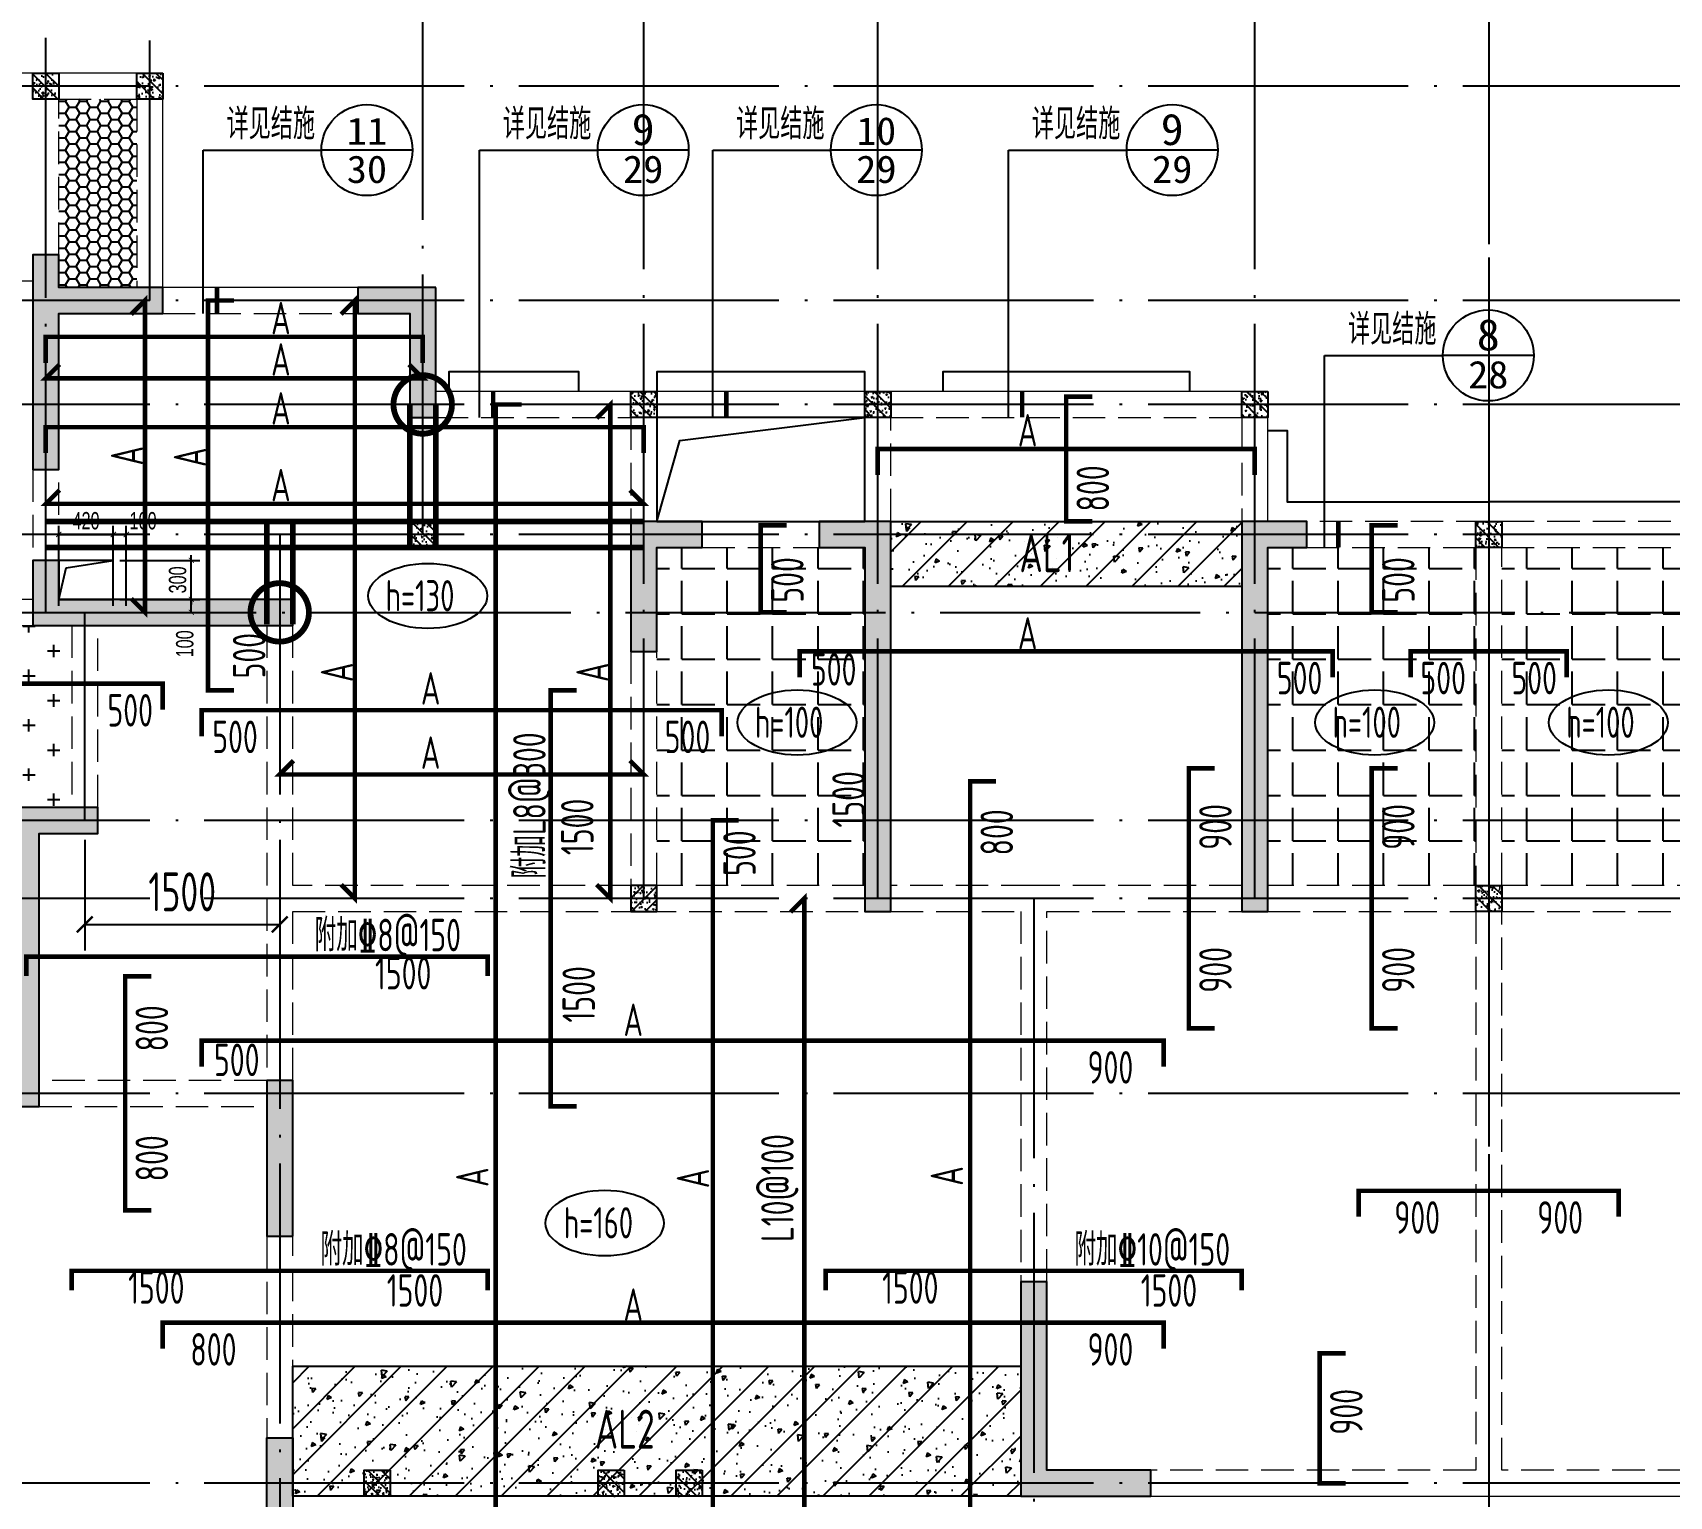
# Model space of a CAD drawing. Extents: x -461650 to 361314, y 245336 to 769729.
# Drawn here: x 2484 to 15073, y 574595 to 585855 of the extents above; entities that cross this region are included whole.
import ezdxf
from ezdxf.enums import TextEntityAlignment as Align

# ---------------------------------------------------------------- set-up
doc = ezdxf.new("R2010")
doc.units = 0
doc.header["$LTSCALE"] = 1000
for name, pattern in [('CENTER', [8, 5, -1, 1, -1]), ('DASH', [0.35, 0.25, -0.1]), ('DOTE', [2.4200000000000004, 2, -0.2, 0.02, -0.2])]:
    doc.linetypes.add(name, pattern=pattern)
doc.layers.get('0').update_dxf_attribs({"linetype": 'CONTINUOUS'})
doc.layers.get('DEFPOINTS').update_dxf_attribs({"linetype": 'CONTINUOUS'})
doc.layers.add('+公共字体', color=7, linetype='CONTINUOUS', lineweight=20)
for name, color, linetype in [('A-DOTE', 10, 'DOTE'), ('BEAM', 4, 'DASH'), ('DIM_IDEN', 67, 'CONTINUOUS'), ('PUB_TEXT', 2, 'CONTINUOUS'), ('ROOF', 183, 'CONTINUOUS'), ('S-B板填充', 251, 'CONTINUOUS'), ('S-B板标注', 3, 'CONTINUOUS'), ('S-B板配筋', 6, 'CONTINUOUS'), ('S-B板配筋号', 7, 'CONTINUOUS'), ('S-C承台编号', 6, 'CONTINUOUS'), ('S-D洞口', 4, 'CONTINUOUS'), ('S-D洞口标注', 3, 'CONTINUOUS'), ('S-L主梁线', 4, 'DASH'), ('S-Q墙填充', 252, 'CONTINUOUS'), ('S-Q墙实线', 6, 'CONTINUOUS'), ('S-Q墙标注', 3, 'CONTINUOUS'), ('S-板正筋', 2, 'CONTINUOUS'), ('S-构造柱', 212, 'CONTINUOUS'), ('TEXT', 2, 'CONTINUOUS'), ('THIN', 7, 'CONTINUOUS'), ('水平筋标注', 7, 'CONTINUOUS'), ('看线', 251, 'CONTINUOUS')]:
    doc.layers.add(name, color=color, linetype=linetype)
doc.layers.add('配箍校核', color=34, linetype='CONTINUOUS', plot=False)
doc.styles.add('_TCH_AXIS', font='COMPLEX', dxfattribs={"bigfont": 'GBCBIG'})
doc.styles.add('_TCH_LABEL', font='simhei.ttf')
doc.styles.add('TSSD_REIN', font='tssdeng.shx', dxfattribs={"width": 0.7, "height": 300, "bigfont": 'tssdchn.shx'})
doc.styles.add('结构文字', font='zstxt.shx', dxfattribs={"width": 0.7, "bigfont": 'zshz.shx'})
doc.dimstyles.new('STRUCK', dxfattribs={"dimtxt": 400, "dimasz": 121, "dimexe": 200, "dimexo": 150, "dimgap": 115, "dimtad": 1, "dimdec": 0, "dimdsep": 46, "dimtxsty": '结构文字', "dimblk": 'ARCHTICK', "dimcen": 400, "dimclrd": 3, "dimclre": 3, "dimclrt": 7, "dimadec": 0, "dimazin": 0, "dimtfac": 1, "dimtdec": 0, "dimtix": 1, "dimtmove": 2, "dimatfit": 3, "dimldrblk": '_DIMX', "dimfxl": 0, "dimtolj": 1, "dimtzin": 0, "dimarcsym": 0})
doc.dimstyles.new('STRUCK30', dxfattribs={"dimscale": 0.33333, "dimtxt": 400, "dimasz": 121, "dimexe": 200, "dimexo": 150, "dimgap": 115, "dimtad": 1, "dimdec": 0, "dimdsep": 46, "dimtxsty": '结构文字', "dimblk": 'ARCHTICK', "dimcen": 400, "dimclrd": 3, "dimclre": 3, "dimclrt": 7, "dimadec": 0, "dimazin": 0, "dimtfac": 1, "dimtdec": 0, "dimtix": 1, "dimtmove": 2, "dimatfit": 3, "dimldrblk": '_DIMX', "dimfxl": 0, "dimtolj": 1, "dimtzin": 0, "dimarcsym": 0})

# ---------------------------------------------------------------- blocks, each defined once
blk = doc.blocks.new('20210726.16395156')
at = {"layer": 'A-DOTE'}
for p, q in [((18500.00000827992, 13100.31751472806), (18500.00000827998, 18249.92988687142)), ((19300.00000828004, 15500.04725473234), (19300.00000827987, 18249.92988687142)), ((21400.0000088606, 13700.04724698304), (21400.00000887515, 18249.92988687142)), ((23100.00000830769, 10900.04725549766), (23100.00000792352, 18249.92988687142)), ((24900.0000083982, 10900.04725549766), (24900.0000083982, 18249.92988687142)), ((27800.00000850763, 10900.04724730598), (27800.00000850775, 18249.92988687142)), ((29600.00000762293, 18249.92988687142), (29600.00000762293, 3600.047255706566)), ((55600.00000724575, 17150.04725473234), (3600.000008000061, 17150.04725473234)), ((55600.00000724575, 15500.04725473234), (3600.000008000061, 15500.04725473234)), ((55600.00000724575, 14700.04724880424), (3600.000008000061, 14700.04724880436)), ((55600.00000724575, 13700.04725528683), (3600.000008000061, 13700.04725528706)), ((20299.78309788462, 13700.04725528695), (20300.00000781077, 3600.047255706566)), ((3600.000008000061, 13100.31752494338), (55600.00000724575, 13100.31748104317)), ((18800.00076973974, 11500.04725454794), (18800.00077000423, 13100.04725454887)), ((55600.00000724575, 11500.04725454783), (3600.000008000061, 11500.04725454806)), ((55600.00000724575, 10900.04725549754), (3600.000008000061, 10900.04725549766)), ((26100.00001717382, 10900.04724739329), (26100.00001717382, 3600.047255706566)), ((55600.00000724575, 9400.04725379066), (3600.000008000061, 9400.047254788922)), ((55600.00000724575, 6400.047247147886), (3600.000008000119, 6400.047247147886))]:
    blk.add_line(p, q, dxfattribs=at)
blk = doc.blocks.new('20210729.03501652')
at = {"layer": '看线', "color": 202, "ltscale": 0.5}
for points in [[(17499.99997966347, 10900.00001682807), (17499.99997929047, 11050.00001682807), (16499.99946657877, 11050.00001435145), (16499.99946645444, 10900.00001434586)], [(19699.9999794176, 10900.00002211565), (19699.9999790446, 11050.00002211565), (18099.99997886672, 11050.00001818663), (18099.99997922295, 10900.00001825299)], [(22199.99997815007, 10900.00002840743), (22199.99997777707, 11050.00002840743), (20299.99997820921, 11050.00002354267), (20299.99997859338, 10900.0000235925)], [(22799.68756628077, 10599.9959583492), (22949.68756625493, 10599.9959583478), (22949.69985167705, 10050.0241682746), (24499.99999963708, 10050.02416828857)], [(26200.31243300054, 10599.99595834943), (26050.31243302638, 10599.99595834804), (26050.30014760426, 10050.0241682746), (24499.99999993952, 10050.02416828857)]]:
    blk.add_lwpolyline(points, dxfattribs=at)
blk = doc.blocks.new('_ArchTick')
at = {"color": 0, "linetype": 'ByBlock', "const_width": 0.15}
blk.add_lwpolyline([(-0.5, -0.5), (0.5, 0.5)], dxfattribs=at)
blk = doc.blocks.new('*D2956')
at = {"layer": 'DEFPOINTS', "color": 0}
for p in [(3104.197878604842, 581795.5043658714), (3704.197878604842, 581795.5043658714), (3104.197878604842, 581495.5043658714)]:
    blk.add_point(p, dxfattribs=at)
at = {"layer": 'S-D洞口标注', "color": 3, "lineweight": -2}
for p, q in [((3154.197378604842, 581795.5043658714), (3770.863878604842, 581795.5043658714)), ((3704.197878604842, 581795.5043658714), (3704.197878604842, 581835.8372958715)), ((3704.197878604842, 581495.5043658714), (3704.197878604842, 581795.5043658714)), ((3154.197378604842, 581495.5043658714), (3770.863878604842, 581495.5043658714)), ((3704.197878604842, 581495.5043658714), (3704.197878604842, 581455.1714358714))]:
    blk.add_line(p, q, dxfattribs=at)
at = {"layer": 'S-D洞口标注', "color": 3, "lineweight": -2, "xscale": 40.33293, "yscale": 40.33293, "zscale": 40.33293}
for p, rotation in [((3704.197878604842, 581795.5043658714), 270), ((3704.197878604842, 581495.5043658714), 90)]:
    blk.add_blockref('_ArchTick', p, dxfattribs=dict(at, rotation=rotation))
at = {"layer": 'S-D洞口标注', "color": 7, "insert": (3599.198928604748, 581645.5043658714), "char_height": 133.332, "attachment_point": 5, "rotation": 90, "style": '结构文字'}
blk.add_mtext('\\A1;300', dxfattribs=at)
blk = doc.blocks.new('_DIMX')
blk.add_line((-150, 0), (150, 0))
at = {"const_width": 50}
blk.add_lwpolyline([(-70, -70), (70, 70)], dxfattribs=at)
blk = doc.blocks.new('*D2957')
at = {"layer": 'DEFPOINTS', "color": 0}
for p in [(3104.197878603998, 581994.9032450285), (2684.195908569614, 581394.9032450285), (3104.197878603998, 581395.5043957066)]:
    blk.add_point(p, dxfattribs=at)
at = {"layer": 'S-D洞口标注', "color": 3, "lineweight": -2}
for p, q in [((2684.195908569614, 581444.9027450285), (2684.195908569614, 582061.5692450284)), ((3104.197878603998, 581445.5038957066), (3104.197878603998, 582061.5692450284)), ((2684.195908569614, 581994.9032450285), (3104.197878603998, 581994.9032450285))]:
    blk.add_line(p, q, dxfattribs=at)
at = {"layer": 'S-D洞口标注', "color": 3, "lineweight": -2, "xscale": 40.33293, "yscale": 40.33293, "zscale": 40.33293, "rotation": 180}
blk.add_blockref('_ArchTick', (2684.195908569614, 581994.9032450285), dxfattribs=at)
at = {"layer": 'S-D洞口标注', "color": 3, "lineweight": -2, "xscale": 40.33293, "yscale": 40.33293, "zscale": 40.33293}
blk.add_blockref('_ArchTick', (3104.197878603998, 581994.9032450285), dxfattribs=at)
at = {"layer": 'S-D洞口标注', "color": 7, "insert": (2894.196893586806, 582099.9021950285), "char_height": 133.332, "attachment_point": 5, "style": '结构文字'}
blk.add_mtext('\\A1;420', dxfattribs=at)
blk = doc.blocks.new('*D2958')
at = {"layer": 'DEFPOINTS', "color": 0}
for p in [(3204.187229073257, 581994.9033401269), (3104.197878604173, 581395.504490805), (3204.187229073257, 581395.504490805)]:
    blk.add_point(p, dxfattribs=at)
at = {"layer": 'S-D洞口标注', "color": 3, "lineweight": -2}
for p, q in [((3104.197878604173, 581445.503990805), (3104.197878604173, 582061.5693401268)), ((3204.187229073257, 581445.503990805), (3204.187229073257, 582061.5693401268)), ((3104.197878604173, 581994.9033401269), (3204.187229073257, 581994.9033401269))]:
    blk.add_line(p, q, dxfattribs=at)
at = {"layer": 'S-D洞口标注', "color": 3, "lineweight": -2, "xscale": 40.33293, "yscale": 40.33293, "zscale": 40.33293, "rotation": 180}
blk.add_blockref('_ArchTick', (3104.197878604173, 581994.9033401269), dxfattribs=at)
at = {"layer": 'S-D洞口标注', "color": 3, "lineweight": -2, "xscale": 40.33293, "yscale": 40.33293, "zscale": 40.33293}
blk.add_blockref('_ArchTick', (3204.187229073257, 581994.9033401269), dxfattribs=at)
at = {"layer": 'S-D洞口标注', "color": 7, "insert": (3333.074829073215, 582099.9022901268), "char_height": 133.332, "attachment_point": 5, "style": '结构文字'}
blk.add_mtext('\\A1;100', dxfattribs=at)
blk = doc.blocks.new('*D2959')
at = {"layer": 'DEFPOINTS', "color": 0}
for p in [(3104.197878604842, 581495.5043658714), (3104.197878604842, 581395.5043957065), (3704.197878604842, 581495.5043658714)]:
    blk.add_point(p, dxfattribs=at)
at = {"layer": 'S-D洞口标注', "color": 3, "lineweight": -2}
for p, q in [((3154.197378604842, 581495.5043658714), (3770.863878604842, 581495.5043658714)), ((3154.197378604842, 581395.5043957065), (3770.863878604842, 581395.5043957065)), ((3704.197878604842, 581395.5043957065), (3704.197878604842, 581495.5043658714))]:
    blk.add_line(p, q, dxfattribs=at)
at = {"layer": 'S-D洞口标注', "color": 3, "lineweight": -2, "xscale": 40.33293, "yscale": 40.33293, "zscale": 40.33293}
for p, rotation in [((3704.197878604842, 581495.5043658714), 90), ((3704.197878604842, 581395.5043957065), 270)]:
    blk.add_blockref('_ArchTick', p, dxfattribs=dict(at, rotation=rotation))
at = {"layer": 'S-D洞口标注', "color": 7, "insert": (3654.197878604813, 581153.5813187833), "char_height": 133.332, "attachment_point": 5, "rotation": 90, "style": '结构文字'}
blk.add_mtext('\\A1;100', dxfattribs=at)
blk = doc.blocks.new('20210803.22403995')
at = {"layer": '+公共字体', "color": 2, "const_width": 45}
for points in [[(-847438.136977969, -168386.5322354399, 0.9999999999999999), (-847438.136977969, -167936.5322354399, 0.9999999999999999), (-847438.136977969, -168386.5322354399, -1)], [(-848538.341009014, -169986.2619733994, 0.9999999999999999), (-848538.341009014, -169536.2619733994, 0.9999999999999999), (-848538.341009014, -169986.2619733994, -1)]]:
    blk.add_lwpolyline(points, format="xyb", dxfattribs=at)
blk = doc.blocks.new('20210807.15312791')
at = {"layer": 'S-Q墙填充'}
h = blk.add_hatch(color=252, dxfattribs=at)
h.dxf.hatch_style = 1
h.paths.add_polyline_path([(74815.64185556772, 67839.54347647665), (74815.64185556772, 66539.54308489195), (75015.64185556772, 66539.54308489195), (75015.64185556772, 67739.54355197612), (75815.24871767333, 67739.54385367714), (75815.24856667439, 67939.54385367702), (75015.64185556772, 67939.54355197612), (75015.64185556772, 68189.54308489189), (74815.64185556772, 68189.54308489195)])
h = blk.add_hatch(color=252, dxfattribs=at)
h.dxf.hatch_style = 1
h.paths.add_polyline_path([(77915.6414277952, 67939.54347647665), (77315.72596281747, 67939.54347647665), (77315.72596281747, 67739.54347647665), (77715.6414277952, 67739.54347647665), (77715.6414277952, 66939.54309158723), (77915.6414277952, 66939.54309158723)])
h = blk.add_hatch(color=252, dxfattribs=at)
h.dxf.hatch_style = 1
h.paths.add_polyline_path([(79415.64059584614, 66139.54309161575), (79415.64059584614, 65139.54309192506), (79615.64059584614, 65139.54309192506), (79615.64059584614, 65939.5430922345), (79965.54843269542, 65939.54309295616), (79965.54843228296, 66139.54309274987)])
h = blk.add_hatch(color=252, dxfattribs=at)
h.dxf.hatch_style = 1
h.paths.add_polyline_path([(81415.631037724, 66139.54308469963), (80865.63103825928, 66139.54308469963), (80865.63103825928, 65939.54308469963), (81215.63103768116, 65939.54308469963), (81215.63103648208, 63139.54490471244), (81415.63103643924, 63139.54490462682)])
h = blk.add_hatch(color=252, dxfattribs=at)
h.dxf.hatch_style = 1
h.paths.add_polyline_path([(84115.63101221478, 66139.54323703653), (84115.62938101674, 63139.54490469102), (84315.62938101668, 63139.54479594444), (84315.63090346809, 65939.54293236279), (84615.54381123619, 65939.54247548486), (84615.54411590987, 66139.54247548463)])
h = blk.add_hatch(color=252, dxfattribs=at)
h.dxf.hatch_style = 1
h.paths.add_polyline_path([(75015.64304186593, 65539.81283329075), (75015.64304186593, 65839.81283329075), (74815.64304186593, 65839.81283329075), (74815.64304186593, 65339.81283329075), (75215.51727552185, 65339.81283329075), (76815.63994748812, 65339.81283329075), (76815.63994748812, 65539.81283329075), (75215.51727552185, 65539.81283329075)])
h = blk.add_hatch(color=252, dxfattribs=at)
h.dxf.hatch_style = 1
h.paths.add_polyline_path([(74865.64160166963, 61639.54309907157), (74865.64160166963, 63739.54301609352), (75315.51727552185, 63739.54301609352), (75315.51727552185, 63939.54301609352), (74665.64160166963, 63939.54301609352), (74665.64160166963, 61839.54309907157), (74465.64160166963, 61839.54309907157), (74465.64160166963, 61639.54309907157)])
h = blk.add_hatch(color=252, dxfattribs=at)
h.dxf.hatch_style = 1
h.paths.add_polyline_path([(76815.63039880645, 60639.54309907157), (76815.63039880645, 61839.54309907157), (76615.63039880645, 61839.54309907157), (76615.63039880645, 60639.54309907157)])
h = blk.add_hatch(color=252, dxfattribs=at)
h.dxf.hatch_style = 1
h.paths.add_polyline_path([(82415.6305625411, 58639.5430777217), (83315.62941790375, 58639.5430777217), (83415.62943564172, 58639.5430777217), (83415.62943564172, 58839.5430777217), (83315.62941790375, 58839.5430777217), (82615.6305625411, 58839.5430777217), (82615.6305625411, 60289.54302019018), (82415.6305625411, 60289.54302019018)])
h = blk.add_hatch(color=252, dxfattribs=at)
h.dxf.hatch_style = 1
h.paths.add_polyline_path([(76815.60602115505, 57439.53563193613), (76065.61799484552, 57439.53563193613), (76065.61799484552, 57639.53563193613), (76615.60602115505, 57639.53563193613), (76615.60602115505, 58739.5430777217), (76615.60602115505, 59089.53557440542), (76815.60602115505, 59089.53557440542), (76815.60602115505, 58739.5430777217)])
at = {"layer": 'S-D洞口', "color": 5}
blk.add_lwpolyline([(79615.64059584614, 66139.54309202821), (81215.64050102272, 66139.54309202821), (81215.64050102272, 66939.54309158723), (79615.64059584614, 66939.54309158723), (79615.64059584614, 66139.54309202821), (79793.41837004662, 66761.7653173868), (81215.64050102272, 66939.54309158723)], dxfattribs=at)
at = {"layer": 'S-L主梁线', "linetype": 'ByBlock', "lineweight": 18}
for p, q in [((74915.11618062158, 69589.54309210522), (72115.64166690744, 69589.54309210522)), ((75815.6643834034, 69589.54309210522), (74915.11618062158, 69589.54309210522)), ((75815.24856667439, 67939.54385367702), (75815.6643834034, 69589.54309210522)), ((77315.72598735403, 67939.54347647665), (75815.24856667439, 67939.54385367702)), ((79515.64059584614, 67139.54309158723), (77915.6414277952, 67139.54309158723)), ((81315.64155250884, 67139.54309158723), (79515.64059584614, 67139.54309158723)), ((84315.6292839717, 67139.54309158723), (81315.64155250884, 67139.54309158723)), ((84315.63080567183, 66139.54293236314), (84315.6292839717, 67139.54309158723)), ((79615.64059584614, 66939.54309158723), (81215.64050102272, 66939.54309158723)), ((79615.64059584614, 66139.54309202821), (79615.64059584614, 66939.54309158723)), ((81215.64050102272, 66939.54309158723), (81215.63208917764, 66139.54308469963)), ((80865.63103825928, 66139.54308424672), (79965.54843228296, 66139.5430924001)), ((83415.62943564172, 58639.54307799487), (86015.629795433, 58639.54309219823)), ((86015.62979434044, 58639.54309219823), (88615.65375817058, 58639.54307799487))]:
    blk.add_line(p, q, dxfattribs=at)
at = {"layer": 'S-L主梁线', "linetype": 'DASH', "lineweight": 18}
for p, q in [((75015.15373588118, 69389.54309210522), (75615.61686477813, 69389.54309210522)), ((75015.60431440678, 68189.54308489195), (75015.15373588118, 69389.54309210522)), ((75615.61686477813, 69389.54309210522), (75615.27239582485, 67939.54377822368)), ((72215.64160694668, 67989.54308489137), (74815.64185556772, 67989.54308489195)), ((75815.24871767334, 67739.54383010906), (77315.72594365405, 67739.54347647665)), ((77915.6414277952, 66939.54309158723), (79415.64059584614, 66939.54309158723)), ((79415.64059584614, 66939.54309158723), (79415.64059584614, 66139.54309161575)), ((81415.6320891887, 66139.54308469963), (81415.64050103372, 66939.54309158723)), ((81415.64050103372, 66939.54309158723), (84115.62958831145, 66939.54309158723)), ((84115.62958831151, 66939.54309158723), (84115.63080567113, 66139.54323703688)), ((74815.64185556772, 66539.5430183557), (74815.64304186581, 65839.81283329075)), ((75015.64304186593, 65839.8129341605), (75015.6418555679, 66539.54308489195)), ((86015.63565564595, 66139.54308469963), (84615.54411590987, 66139.5424754848)), ((87415.73724784298, 66139.5424754848), (86015.63574267065, 66139.54308469963)), ((79965.54843269542, 65939.54309330598), (80865.63103825928, 65939.5430851526)), ((84615.54389932964, 65939.54247548475), (85915.63548829113, 65939.54304118708)), ((85915.63548829113, 65939.54304118708), (85915.63000575345, 63339.54490469102)), ((86115.63000575392, 63339.54490469102), (86115.63548829159, 65939.54304118754)), ((86115.63548829159, 65939.54304118754), (87415.73736146811, 65939.54247548475)), ((74815.64304186593, 65539.81283329075), (72215.6401614738, 65539.81283329075)), ((72215.6401614738, 65339.81283329075), (74815.64304186593, 65339.81283329075)), ((75115.51727552185, 65339.81283329075), (75115.51727552185, 63939.54301609352)), ((75315.51727552185, 63939.54301609352), (75315.51727552185, 65339.81283329075)), ((76615.63994748602, 65339.81283329075), (76615.6303988075, 63239.54535933209)), ((76815.63085344856, 63339.54490469102), (76815.63994748812, 65339.81283329075)), ((79415.64059584614, 65139.54309192506), (79415.64059584614, 63339.54490469102)), ((79615.64059584614, 63339.54490469102), (79615.64059584614, 65139.54309192506)), ((79415.64059584614, 63339.54490469102), (76815.63085344856, 63339.54490469102)), ((81215.6310365677, 63339.54490469102), (79615.64059584614, 63339.54490469102)), ((82515.63068962147, 63339.54490469102), (81415.63103652486, 63339.54490469102)), ((84115.62948976332, 63339.54490469102), (82515.63068962147, 63339.54490469102)), ((85915.63000575345, 63339.54490469102), (84315.62948976332, 63339.54490469102)), ((87715.65370404898, 63339.54490469102), (86115.63000575392, 63339.54490469102)), ((76615.63039880645, 63239.54490469102), (76615.63039880645, 61839.54309907157)), ((76815.63039880645, 63139.54490469102), (79515.64059584614, 63139.54490469102)), ((76815.63039880645, 61839.54309907157), (76815.63039880645, 63139.54490469102)), ((79515.64059584614, 63139.54490469102), (81215.63103648208, 63139.54490469102)), ((81415.63103643924, 63139.54490469102), (82415.63068531369, 63139.54490469102)), ((82415.63068531369, 63139.54490469102), (82415.63056254116, 60289.54450174086)), ((82615.63056254105, 60289.5421476117), (82615.63068531369, 63139.54490469102)), ((82615.63068531369, 63139.54490469102), (84115.62938023292, 63139.54490469102)), ((84315.62938101674, 63139.54490469102), (85915.62979488671, 63139.54490469102)), ((85915.62979488671, 63139.54490469102), (85915.62979488671, 58839.54309110568)), ((86115.62979488671, 58839.54309110568), (86115.62979488671, 63139.54490469102)), ((86115.62979488671, 63139.54490469102), (87715.65381279556, 63139.54490469102)), ((76615.63039880645, 61839.54309907157), (74865.64160166963, 61839.54309907157)), ((74865.64160166963, 61639.54309907157), (76615.63039880645, 61639.54309907157)), ((76615.63039880639, 60639.54306884992), (76615.62962410142, 59089.53576236989)), ((76815.6296241013, 59089.53546037609), (76815.63039880645, 60639.5430825474)), ((85915.62979488671, 58839.54309110568), (83415.62943564172, 58839.54307744859)), ((88615.65375817058, 58839.54307744859), (86115.62979488671, 58839.54309110568))]:
    blk.add_line(p, q, dxfattribs=at)
at = {"layer": 'S-Q墙实线'}
for points in [[(74815.64185556772, 67839.54347647665), (74815.64185556772, 66539.54308489195), (75015.64185556772, 66539.54308489195), (75015.64185556772, 67739.54355197612), (75815.24871767333, 67739.54385367714), (75815.24856667439, 67939.54385367702), (75015.64185556772, 67939.54355197612), (75015.64185556772, 68189.54308489189), (74815.64185556772, 68189.54308489195)], [(77915.6414277952, 67939.54347647665), (77315.72596281747, 67939.54347647665), (77315.72596281747, 67739.54347647665), (77715.6414277952, 67739.54347647665), (77715.6414277952, 66939.54309158723), (77915.6414277952, 66939.54309158723)], [(79415.64059584614, 66139.54309161575), (79415.64059584614, 65139.54309192506), (79615.64059584614, 65139.54309192506), (79615.64059584614, 65939.5430922345), (79965.54843269542, 65939.54309295616), (79965.54843228296, 66139.54309274987)], [(81415.631037724, 66139.54308469963), (80865.63103825928, 66139.54308469963), (80865.63103825928, 65939.54308469963), (81215.63103768116, 65939.54308469963), (81215.63103648208, 63139.54490471244), (81415.63103643924, 63139.54490462682)], [(84115.63101221478, 66139.54323703653), (84115.62938101674, 63139.54490469102), (84315.62938101668, 63139.54479594444), (84315.63090346809, 65939.54293236279), (84615.54381123619, 65939.54247548486), (84615.54411590987, 66139.54247548463)], [(75015.64304186593, 65539.81283329075), (75015.64304186593, 65839.81283329075), (74815.64304186593, 65839.81283329075), (74815.64304186593, 65339.81283329075), (75215.51727552185, 65339.81283329075), (76815.63994748812, 65339.81283329075), (76815.63994748812, 65539.81283329075), (75215.51727552185, 65539.81283329075)], [(74865.64160166963, 61639.54309907157), (74865.64160166963, 63739.54301609352), (75315.51727552185, 63739.54301609352), (75315.51727552185, 63939.54301609352), (74665.64160166963, 63939.54301609352), (74665.64160166963, 61839.54309907157), (74465.64160166963, 61839.54309907157), (74465.64160166963, 61639.54309907157)], [(76815.63039880645, 60639.54309907157), (76815.63039880645, 61839.54309907157), (76615.63039880645, 61839.54309907157), (76615.63039880645, 60639.54309907157)], [(82415.6305625411, 58639.5430777217), (83315.62941790375, 58639.5430777217), (83415.62943564172, 58639.5430777217), (83415.62943564172, 58839.5430777217), (83315.62941790375, 58839.5430777217), (82615.6305625411, 58839.5430777217), (82615.6305625411, 60289.54302019018), (82415.6305625411, 60289.54302019018)], [(76815.60602115505, 57439.53563193613), (76065.61799484552, 57439.53563193613), (76065.61799484552, 57639.53563193613), (76615.60602115505, 57639.53563193613), (76615.60602115505, 58739.5430777217), (76615.60602115505, 59089.53557440542), (76815.60602115505, 59089.53557440542), (76815.60602115505, 58739.5430777217)]]:
    blk.add_lwpolyline(points, close=True, dxfattribs=at)
blk = doc.blocks.new('20210809.10301159')
at = {"layer": 'THIN', "linetype": 'CENTER'}
blk.add_line((150.0000000121072, 23866.92889733985), (150, 0), dxfattribs=at)
blk = doc.blocks.new('20210730.02141516')
at = {"layer": 'S-构造柱'}
h = blk.add_hatch(dxfattribs=at)
h.set_pattern_fill('ARMORED', color=256, scale=15, angle=-90.00000000000001, style=0)
h.set_pattern_definition([(320, (-154189.4087994955, 3278673.453847362), (-9.412820247389286, -107.589027390113), [11.25, -123.75]), (265, (-154189.4087994955, 3278673.453847362), (112.8288200550018, 20.81270004194998), [9, -99]), (10.45139999999996, (-154190.1932004951, 3278664.488095364), (103.415931309143, -86.77640725710324), [9.561028499999967, -105.1713167999997]), (316.1842, (-154159.4087994955, 3278673.453847362), (-24.82785214935274, -160.0861572938467), [16.875, -185.625]), (6.635599999999986, (-154161.477795545, 3278660.113335611), (146.1176806350662, -140.1994058323055), [14.34154319999972, -157.7569499999956]), (261.1841999999999, (-154159.4087994955, 3278673.453847362), (146.1177901387987, -140.1992917700441), [13.49999999999973, -148.4999999999956]), (290.9999999999999, (-154166.9087994955, 3278658.453847362), (-60.39283359980084, -89.53605781776923), [11.25, -123.75]), (236, (-154166.9087994955, 3278658.453847362), (108.772506757028, -36.49729978823728), [8.999999999999998, -98.99999999999999]), (341.4514, (-154171.941540394, 3278650.992512414), (48.37957450649284, -126.0333942872235), [9.5610285, -105.1713168]), (307.5, (-154189.4087994955, 3278673.453847362), (49.93407807469672, -1.823978297593609), [0, -97.79999999999875, 0, -100.4999999999987, 0, -99.37499999999875]), (277.5, (-154189.4087994955, 3278673.453847362), (59.16175678235403, -39.46043061632231), [0, -57.29999999999999, 0, -95.54999999999998, 0, -37.87499999999999]), (237.5, (-154189.4087994955, 3278706.903847361), (-3.383230760156985, -80.07336542586137), [0, -37.5, 0, -117, 0, -155.25]), (227.5, (-154189.4087994955, 3278721.903847361), (15.01574734984763, -87.47792540135794), [0, -48.75, 0, -77.69999999999999, 0, -110.25]), (315, (-154189.4087994955, 3278673.453847362), (53.03300858899107, 53.03300858899105), [])])
h.paths.add_polyline_path([(199.9996630134992, 200), (199.9996630134992, 0), (0, 4.656612873077393e-09), (0, 200.0000000046566)])
blk.add_lwpolyline([(199.9996630134992, 200), (199.9996630134992, 0), (0, 4.656612873077393e-09), (0, 200.0000000046566)], close=True, dxfattribs=at)
blk = doc.blocks.new('20210809.18285270')
at = {"layer": 'ROOF', "rotation": 359.9999999538236}
for p in [(13900.00000031723, 12550.16532098368), (14699.99898437923, 12550.16532799695)]:
    blk.add_blockref('20210730.02141516', p, dxfattribs=at)
at = {"layer": 'ROOF'}
for p in [(18500.00034698111, 10100.16531520832), (20300.00001003232, 10100.16531449865), (23200.00034388376, 10100.16531554476), (16800.00034730823, 9100.16531558923), (25000.000346135, 9100.165315722177), (25000.00034607458, 6300.165413999293), (16450.0937682941, 1800.165323220197), (18250.09343130761, 1800.165323585101), (18850.0003508451, 1800.16532359616)]:
    blk.add_blockref('20210730.02141516', p, dxfattribs=at)
at = {"layer": 'ROOF', "xscale": -1, "rotation": 4.61764226855621e-08}
blk.add_blockref('20210730.02141516', (18699.98891697684, 6300.165311159453), dxfattribs=at)
blk = doc.blocks.new('*D432')
at = {"layer": 'DEFPOINTS', "color": 0}
for p in [(-200558.626734118, -4858.960563406647), (-199058.7971582664, -4858.960563406647), (-199058.7971582664, -5658.960563406647)]:
    blk.add_point(p, dxfattribs=at)
at = {"layer": 'S-Q墙标注', "color": 3, "lineweight": -2}
for p, q in [((-200558.626734118, -5008.960563406647), (-200558.626734118, -5858.960563406647)), ((-199058.7971582664, -5008.960563406647), (-199058.7971582664, -5858.960563406647)), ((-200558.626734118, -5658.960563406647), (-199058.7971582664, -5658.960563406647))]:
    blk.add_line(p, q, dxfattribs=at)
at = {"layer": 'S-Q墙标注', "color": 3, "lineweight": -2, "xscale": 121, "yscale": 121, "zscale": 121, "rotation": 180}
blk.add_blockref('_ArchTick', (-200558.626734118, -5658.960563406647), dxfattribs=at)
at = {"layer": 'S-Q墙标注', "color": 3, "lineweight": -2, "xscale": 121, "yscale": 121, "zscale": 121}
blk.add_blockref('_ArchTick', (-199058.7971582664, -5658.960563406647), dxfattribs=at)
at = {"layer": 'S-Q墙标注', "color": 7, "insert": (-199808.7119461922, -5408.960563406647), "char_height": 300, "attachment_point": 5, "style": 'TSSD_REIN'}
blk.add_mtext('\\A1;1500', dxfattribs=at)
blk = doc.blocks.new('20210810.07360379')
at = {"layer": 'DIM_IDEN'}
for p, q in [((15458.80205830443, 14161.43650693574), (16367.81837654673, 14161.43650693574)), ((15458.80205977173, 12904.62708022119), (15458.80205830443, 14161.43650693574)), ((17067.81837654673, 14161.43650693574), (16367.81837654673, 14161.43650693574)), ((17583.87327973149, 14161.43648303032), (18492.88959797379, 14161.43648303032)), ((17583.87327973149, 12104.62707268179), (17583.87327973149, 14161.43648303032)), ((19192.88959797379, 14161.43648303032), (18492.88959797379, 14161.43648303032)), ((19377.93104917416, 14161.43650666892), (20286.94736741646, 14161.43650666892)), ((19377.93104917416, 12104.62709632039), (19377.93104917416, 14161.43650666892)), ((20986.94736741646, 14161.43650666892), (20286.94736741646, 14161.43650666892)), ((21653.30336341134, 14161.43650666892), (22562.31968165364, 14161.43650666892)), ((21653.30336249631, 12104.62707247341), (21653.30336341134, 14161.43650666892)), ((23262.31968165364, 14161.43650666892), (22562.31968165364, 14161.43650666892)), ((24085.15314290486, 12581.43649829249), (24994.16946114716, 12581.43649829249)), ((24085.15314278833, 11104.62707262964), (24085.15314290486, 12581.43649829249)), ((25694.16946114716, 12581.43649829249), (24994.16946114716, 12581.43649829249))]:
    blk.add_line(p, q, dxfattribs=at)
at = {"layer": 'DIM_IDEN', "const_width": 35}
for points in [[(15563.80205977173, 12904.62708034378), (15563.80205953831, 13104.58966363908)], [(17688.87327973149, 12104.62707268179), (17688.87327973149, 12304.58965597709)], [(19482.93104917416, 12104.62709632039), (19482.93104917416, 12304.58967961569)], [(21758.30336249631, 12104.62707242672), (21758.30336258525, 12304.58965572203)], [(24190.15314278833, 11104.62707262137), (24190.15314280416, 11304.58965591667)]]:
    blk.add_lwpolyline(points, dxfattribs=at)
at = {"layer": 'DIM_IDEN'}
for centre in [(16717.81837654673, 14161.43650693574), (18842.88959797379, 14161.43648303032), (20636.94736741646, 14161.43650666892), (22912.31968165364, 14161.43650666892), (25344.16946114716, 12581.43649829249)]:
    blk.add_circle(centre, 350, dxfattribs=at)
at = {"layer": 'PUB_TEXT', "style": '_TCH_AXIS'}
for p in [(15638.33348292974, 14244.53842182935), (17763.4047043568, 14244.53839792393), (19557.46247379947, 14244.53842156252), (21832.83478803665, 14244.53842156252), (24264.68456753017, 12664.53841318609)]:
    blk.add_text('详见结施', height=236.3120567375886, dxfattribs=at).set_placement(p)
at = {"layer": 'PUB_TEXT', "style": '_TCH_LABEL'}
for s, height, width, p, p2 in [('11', 210.8296935641281, 1.034883720930474, (16560.92186040594, 14202.24997427233), (16874.71489268751, 14202.24997427233)), ('9', 241.6820150869254, 1.01136363636415, (18755.00522885122, 14200.27830360923), (18930.77396709635, 14200.27830360923)), ('10', 213.7666798709307, 0.9888888888888129, (20484.93550617492, 14202.03607186489), (20788.959228658, 14202.03607186489)), ('9', 241.6820150869254, 1.01136363636415, (22824.43531253107, 14200.27832724783), (23000.2040507762, 14200.27832724783)), ('30', 211.96386963994, 1.017142857142594, (16562.78194618155, 13908.74247760279), (16872.8548069119, 13908.74247760279)), ('29', 211.5903091263542, 1.022988505747044, (18687.2369567774, 13909.08867392805), (18998.54223917017, 13909.08867392805)), ('29', 211.5903091263542, 1.022988505747044, (20481.29472622008, 13909.08869756665), (20792.60000861285, 13909.08869756665)), ('29', 211.5903091263542, 1.022988505747044, (22756.66704045725, 13909.08869756665), (23067.97232285002, 13909.08869756665)), ('8', 241.5456871109556, 1.017142857142899, (25255.83275271801, 12620.28578469809), (25432.50616957631, 12620.28578469809)), ('28', 212.3330158820633, 1.011363636363763, (25189.74544959655, 12328.40024522447), (25498.59347269777, 12328.40024522447))]:
    blk.add_text(s, height=height, dxfattribs=dict(at, width=width)).set_placement(p, p2, align=Align.FIT)
blk = doc.blocks.new('20210810.19092027')
at = {"layer": 'S-Q墙标注'}
dim = blk.add_linear_dim(base=(100917.6618838552, 61273.99357284386), p1=(99417.83230800356, 62073.99357284386), p2=(100917.6618838552, 62073.99357284386), dimstyle='STRUCK', override={"dimtxt": 300, "dimgap": 100, "dimtxsty": 'TSSD_REIN'}, dxfattribs=at)
dim.commit()
dim.dimension.update_dxf_attribs({"geometry": '*D432', "text_midpoint": (100167.7470959293, 61523.99357284386), "insert": (299976.4590421215, 66932.95413625051)})

msp = doc.modelspace()

# ---------------------------------------------------------------- hatches: boundary and pattern name
at = {"layer": 'BEAM', "linetype": 'ByBlock'}
h = msp.add_hatch(dxfattribs=at)
h.set_pattern_fill('ARMORED', color=252, scale=50, angle=180, style=0)
h.set_pattern_definition([(229.9999999999999, (-208686.9476091063, 2496016.536437007), (-358.6300913003767, 31.37606749129769), [37.49999999999982, -412.4999999999985]), (175, (-208686.9476091063, 2496016.536437007), (69.37566680649986, -376.0960668500059), [30, -330]), (280.4514, (-208716.833449106, 2496019.151107007), (-289.2546908570109, -344.7197710304767), [31.87009499999975, -350.5710559999959]), (226.1842, (-208686.9476091063, 2495916.536437007), (-533.6205243128222, 82.75950716450924), [56.25, -618.75]), (276.6356, (-208731.4159816059, 2495923.433090508), (-467.3313527743519, -487.0589354502206), [47.80514399999942, -525.8564999999908]), (171.1842, (-208686.9476091063, 2495916.536437007), (-467.3309725668138, -487.0593004626621), [44.99999999999949, -494.9999999999959]), (201, (-208736.9476091063, 2495941.536437007), (-298.4535260592307, 201.3094453326695), [37.5, -412.5]), (145.9999999999999, (-208736.9476091063, 2495941.536437007), (-121.657665960791, -362.5750225234265), [30, -329.9999999999999]), (251.4514, (-208761.8187256057, 2495958.312240007), (-420.1113142907451, -161.265248354976), [31.87009499999975, -350.5710559999959]), (217.5, (-208686.9476091063, 2496016.536437007), (-6.079927658645395, -166.4469269156558), [0, -325.9999999999995, 0, -334.9999999999995, 0, -331.2499999999995]), (187.5, (-208686.9476091063, 2496016.536437007), (-131.5347687210744, -197.2058559411801), [0, -191, 0, -318.5, 0, -126.25]), (147.4999999999999, (-208575.4476091063, 2496016.536437007), (-266.9112180862045, 11.27743586719), [0, -124.9999999999996, 0, -389.9999999999986, 0, -517.4999999999972]), (137.5, (-208525.4476091063, 2496016.536437007), (-291.5930846711931, -50.0524911661587), [0, -162.4999999999997, 0, -258.9999999999995, 0, -367.4999999999995]), (225, (-208686.9476091063, 2496016.536437007), (176.7766952966368, -176.7766952966369), [])])
h.paths.add_polyline_path([(11784.18324012155, 581595.2339890274), (9084.184403257299, 581595.2342041202), (9084.184403257299, 582095.2342041202), (11784.18324012155, 582095.2339890274)])
h = msp.add_hatch(dxfattribs=at)
h.set_pattern_fill('ARMORED', color=252, scale=50, angle=180, style=0)
h.set_pattern_definition([(229.9999999999999, (-213186.9738006699, 2489016.54651048), (-358.6300913003767, 31.37606749129769), [37.49999999999982, -412.4999999999985]), (175, (-213186.9738006699, 2489016.54651048), (69.37566680649986, -376.0960668500059), [30, -330]), (280.4514, (-213216.8596406695, 2489019.16118048), (-289.2546908570109, -344.7197710304767), [31.87009499999976, -350.5710559999961]), (226.1842, (-213186.9738006699, 2488916.54651048), (-533.6205243128222, 82.75950716450924), [56.25, -618.75]), (276.6356, (-213231.4421731704, 2488923.443163981), (-467.3313527743519, -487.0589354502206), [47.80514399999944, -525.8564999999911]), (171.1842, (-213186.9738006699, 2488916.54651048), (-467.3309725668138, -487.0593004626621), [44.99999999999951, -494.9999999999961]), (201, (-213236.9738006699, 2488941.54651048), (-298.4535260592307, 201.3094453326695), [37.5, -412.5]), (145.9999999999999, (-213236.9738006699, 2488941.54651048), (-121.657665960791, -362.5750225234265), [30, -329.9999999999999]), (251.4514, (-213261.8449171702, 2488958.32231348), (-420.1113142907451, -161.265248354976), [31.87009499999976, -350.5710559999961]), (217.5, (-213186.9738006699, 2489016.54651048), (-6.079927658645395, -166.4469269156558), [0, -325.9999999999995, 0, -334.9999999999995, 0, -331.2499999999995]), (187.5, (-213186.9738006699, 2489016.54651048), (-131.5347687210744, -197.2058559411801), [0, -191, 0, -318.5, 0, -126.25]), (147.4999999999999, (-213075.4738006699, 2489016.54651048), (-266.9112180862045, 11.27743586719), [0, -124.9999999999996, 0, -389.9999999999986, 0, -517.4999999999972]), (137.5, (-213025.4738006699, 2489016.54651048), (-291.5930846711931, -50.0524911661587), [0, -162.4999999999997, 0, -258.9999999999995, 0, -367.4999999999995]), (225, (-213186.9738006699, 2489016.54651048), (176.7766952966368, -176.7766952966369), [])])
h.paths.add_polyline_path([(10084.16014748177, 574595.2434439713), (4484.159300557803, 574595.244277593), (4484.159300557803, 575595.244277593), (10084.16014748177, 575595.2434439713)])
at = {"layer": 'S-B板填充', "linetype": 'ByBlock'}
h = msp.add_hatch(dxfattribs=at)
h.set_pattern_fill('HONEY', color=252, scale=17.142857142, style=0)
h.set_pattern_definition([(0, (58362.6245053827, 401308.8315630466), (81.64285713877499, 47.13651428335745), [54.42857142584999, -108.8571428517]), (120, (58362.6245053827, 401308.8315630466), (-81.64284738462308, 47.13653117804415), [54.42857142584983, -108.8571428516997]), (59.99999999999999, (58362.6245053827, 401308.8315630466), (9.754151908549935e-06, 94.27304546140157), [-108.8571428517, 54.42857142584999])])
h.paths.add_polyline_path([(2683.863589896937, 583895.2345958971), (3284.004018968262, 583895.2345958971), (3284.004018968262, 585345.2342115258), (2683.863589896937, 585345.2342115258)])
at = {"layer": 'S-B板填充'}
h = msp.add_hatch(dxfattribs=at)
h.set_pattern_fill('ANGLE', color=252, scale=50, style=0)
h.set_pattern_definition([(0, (104918.1126882232, 433651.366265057), (0, 349.25), [254, -95.25]), (90, (104918.1126882232, 433651.366265057), (-349.25, 2.138539473011066e-14), [254, -95.25])])
h.paths.add_polyline_path([(7284.171246215818, 581895.2342041202), (8884.184315866965, 581895.2342041202), (8884.184315866965, 579295.2360241115), (7284.171246215818, 579295.2360241115)])
h = msp.add_hatch(dxfattribs=at)
h.set_pattern_fill('ANGLE', color=252, scale=50, style=0)
h.set_pattern_definition([(0, (109618.111657409, 433651.366265057), (0, 349.25), [254, -95.25]), (90, (109618.111657409, 433651.366265057), (-349.25, 2.138539473011066e-14), [254, -95.25])])
h.paths.add_polyline_path([(11984.17021540157, 581895.2342041202), (13584.18328505271, 581895.2342041202), (13584.18328505271, 579295.2360241115), (11984.17021540157, 579295.2360241115)])
h = msp.add_hatch(dxfattribs=at)
h.set_pattern_fill('ANGLE', color=252, scale=50, style=0)
h.set_pattern_definition([(0, (111418.1353557045, 433651.366265057), (0, 349.25), [254, -95.25]), (90, (111418.1353557045, 433651.366265057), (-349.25, 2.138539473011066e-14), [254, -95.25])])
h.paths.add_polyline_path([(13784.19391369709, 581895.2342041202), (15384.20698334824, 581895.2342041202), (15384.20698334824, 579295.2360241115), (13784.19391369709, 579295.2360241115)])
h = msp.add_hatch(dxfattribs=at)
h.set_pattern_fill('CROSS', color=252, scale=30, style=0)
h.set_pattern_definition([(0, (86418.13534491172, 433651.366265057), (190.5, 190.5), [95.25, -285.75]), (90, (86465.76034491172, 433603.741265057), (-190.5, 190.5), [95.25, -285.75])])
h.paths.add_polyline_path([(-415.8715736372396, 581295.5039527114), (2784.070554821112, 581295.5039527114), (2784.070554821112, 579895.2341355141), (-415.8715736372396, 579895.2341355141)])

# ---------------------------------------------------------------- linework, layer by layer
at = {"layer": 'BEAM', "linetype": 'ByBlock'}
for points in [[(11784.18324012155, 581595.2339890274), (9084.184403257299, 581595.2342041202), (9084.184403257299, 582095.2342041202), (11784.18324012155, 582095.2339890274)], [(10084.16014748177, 574595.2434439713), (4484.159300557803, 574595.244277593), (4484.159300557803, 575595.244277593), (10084.16014748177, 575595.2434439713)]]:
    msp.add_lwpolyline(points, close=True, dxfattribs=at)
at = {"layer": 'S-B板标注'}
for centre in [(5523.060596577474, 581521.8814841006), (8364.054392209626, 580548.3139167544), (12807.31482398685, 580548.3139167544), (14605.26458423294, 580548.3139167544)]:
    msp.add_ellipse(centre, major_axis=(-457.3343181848759, 0), ratio=0.5472415926298547, dxfattribs=at)
at = {"layer": 'S-B板标注', "extrusion": (0, 0, -1)}
msp.add_ellipse((6884.282941219513, 576697.460283272), major_axis=(457.3343176702056, -0.02169683868749013), ratio=0.5472415926298547, dxfattribs=at)
at = {"layer": 'S-B板配筋', "lineweight": 35, "const_width": 35}
for points in [[(3241.785160649801, 581501.5680824564), (3347.851177827775, 581395.5020652784), (3347.851177827775, 583795.2330395149), (3241.785160649801, 583689.167022337)], [(4032.233580589527, 580795.5039221834), (3832.233580589527, 580795.5039489783), (3832.234178426559, 583795.2329301592), (4032.234178426559, 583795.2329033643)], [(4856.334644977032, 579301.3001538566), (4962.400662155007, 579195.2341366786), (4962.400662155007, 583795.2341359133), (4856.334644977032, 583689.1681187353)], [(2584.184518669557, 583315.3237715526), (2584.184518669557, 583515.3237715526), (5484.195177428017, 583515.3237715528), (5484.195177428017, 583315.3237715528)], [(2690.250535847532, 583303.0933215332), (2584.184518669557, 583197.0273043553), (5484.184090897033, 583197.0254979448), (5378.118073719059, 583303.0915151228)], [(6244.573837539239, 572895.3982470499), (6044.573837539239, 572895.3982738447), (6044.574266257521, 582995.2341567802), (6244.574266257521, 582995.2341299853)], [(6822.195763722091, 579301.3001538566), (6928.261780900066, 579195.2341366786), (6928.261780900066, 582995.2341299853), (6822.195763722091, 582889.1681128073)], [(10634.18906389811, 582095.234184419), (10434.18906389811, 582095.2342112139), (10434.18919251364, 583055.2342112139), (10634.18919251364, 583055.234184419)], [(2584.195176843379, 582620.669332085), (2584.195176843379, 582820.669332085), (7184.195176709211, 582820.6693320817), (7184.195176709211, 582620.6693320817)], [(8984.195176961657, 582452.0597312325), (8984.195176961657, 582652.0597312325), (11884.19517707117, 582652.0597312325), (11884.19517707117, 582452.0597312325)], [(2690.250984966726, 582336.3882972592), (2584.184967788751, 582230.3222800812), (7184.183258947975, 582230.3222800812), (7078.11724177, 582336.3882972592)], [(8284.189104090503, 581395.234186613), (8084.189104090503, 581395.234213408), (8084.189193853352, 582065.234213408), (8284.189193853352, 582065.234186613)], [(12984.186174403, 581395.2328064477), (12784.186174403, 581395.2328332425), (12784.18626416585, 582065.2328332425), (12984.18626416585, 582065.2328064477)], [(8384.18431663778, 580895.2341303232), (8384.18431663778, 581095.2341303232), (12484.18347591528, 581095.2341303232), (12484.18347591528, 580895.2341303232)], [(13084.18602632295, 580895.2341061208), (13084.18602632295, 581095.2341061208), (14284.18602632295, 581095.2341061208), (14284.18602632295, 580895.2341061208)], [(14284.20432605006, 580895.2341061208), (14284.20432605006, 581095.2341061208), (13084.20432605006, 581095.2341061208), (13084.20432605006, 580895.2341061208)], [(-1115.871573637181, 580647.1998209779), (-1115.871573637181, 580847.1998209779), (3484.070554821112, 580847.1998209779), (3484.070554821112, 580647.1998209779)], [(6668.373391112924, 577595.2359975228), (6468.373391112924, 577595.2360243177), (6468.373659061879, 580795.2360243177), (6668.373659061879, 580795.2359975227)], [(3784.188679768995, 580442.8934070988), (3784.188679768995, 580642.8934070988), (7784.193875145342, 580642.8934070988), (7784.193875145342, 580442.8934070988)], [(4490.241806932667, 580254.6938035337), (4384.175789754692, 580148.6277863557), (7184.183258947975, 580148.6277863557), (7078.11724177, 580254.6938035337)], [(9895.354678059055, 572895.3982470499), (9695.354678059055, 572895.3982738447), (9695.355106777337, 580095.2360243177), (9895.355106777337, 580095.2359975227)], [(11577.31140056712, 578195.2359975228), (11377.31140056712, 578195.2360243177), (11377.31166851608, 580195.2360243177), (11577.31166851608, 580195.2359975227)], [(12984.18319112569, 578195.2359975227), (12784.18319112569, 578195.2360243177), (12784.18345907464, 580195.2360243177), (12984.18345907464, 580195.2359975227)], [(7915.497777549608, 572895.3982470499), (7715.497777549608, 572895.3982738447), (7715.49820626789, 579795.2360243177), (7915.49820626789, 579795.2359975227)], [(8314.183175745013, 573001.4643468827), (8420.249191496812, 572895.3983282784), (8420.249191496812, 579195.2360243177), (8314.18317289272, 579089.1700085658)], [(5984.218679463171, 578597.5657171903), (5984.218679463171, 578747.5657171903), (2434.218905161484, 578747.5657171762), (2434.218905161484, 578597.5657171762)], [(3395.498846430157, 576795.2341919034), (3195.498846430157, 576795.2342186982), (3195.499087584263, 578595.2342186982), (3395.499087584263, 578595.2341919034)], [(3784.182903337904, 577900.1874162487), (3784.182903337904, 578100.1874162487), (11184.18384177765, 578100.1874162487), (11184.18384177765, 577900.1874162487)], [(12684.18307418603, 576745.2356226675), (12684.18307418603, 576945.2356226675), (14684.18307418603, 576945.2356226675), (14684.18307418603, 576745.2356226675)], [(2784.267732384498, 576179.2610582435), (2784.267732384498, 576329.2610582435), (5984.267731900676, 576329.2610582435), (5984.267731900676, 576179.2610582435)], [(8584.268032674154, 576179.2608083906), (8584.268032674154, 576329.2608083906), (11784.26803219033, 576329.2608083906), (11784.26803219033, 576179.2608083906)], [(3484.182903400681, 575730.4542849938), (3484.182903400681, 575930.4542849938), (11184.18384184042, 575930.4542849938), (11184.18384184042, 575730.4542849938)], [(12584.18323131808, 574695.2341776551), (12384.18323131808, 574695.23420445), (12384.18345907464, 575695.23420445), (12584.18345907464, 575695.2341776551)]]:
    msp.add_lwpolyline(points, dxfattribs=at)
at = {"layer": 'S-D洞口', "color": 5}
for points in [[(7284.1938751454, 582095.2342114488), (8884.193780321977, 582095.2342114488), (8884.193780321977, 582895.2342110078), (7284.1938751454, 582895.2342110078), (7284.1938751454, 582095.2342114488), (7461.971649345884, 582717.4564368073), (8884.193780321977, 582895.2342110078)], [(2684.196321165189, 581495.5039527114), (3104.196321165189, 581495.5039527114), (3104.196321165189, 581795.5039527114), (2684.196321165189, 581795.5039527114), (2684.196321165189, 581495.5039527114), (2742.529654498561, 581737.170619378), (3104.196321165189, 581795.5039527114)]]:
    msp.add_lwpolyline(points, dxfattribs=at)
at = {"layer": 'S-板正筋', "color": 5, "linetype": 'DASH', "const_width": 42.857142855}
for points in [[(5384.19842937903, 582995.2341378871), (5384.199581969238, 581895.2342123819)], [(5584.19842937903, 582995.2323314766), (5584.199581883091, 581895.2342120867)], [(2584.186814060027, 582095.2323553362), (7184.199581218068, 582095.2323553215)], [(4284.186814060027, 581304.7833552386), (4284.186814060027, 582095.2323553308)], [(4484.197034312354, 581304.7833552263), (4484.197034312354, 582095.2342122619)], [(2584.186814060027, 581895.2323553854), (7184.199581228546, 581895.2323553707)]]:
    msp.add_lwpolyline(points, dxfattribs=at)

# ---------------------------------------------------------------- block references
msp.add_blockref('20210729.03501652', (-10815.82593997818, 572195.2342008839))
at = {"layer": 'A-DOTE'}
msp.add_blockref('20210726.16395156', (-15915.80483143649, 568295.1868809784), dxfattribs=at)
at = {"layer": 'PUB_TEXT'}
msp.add_blockref('20210810.07360379', (-11662.88840064377, 570790.6070555814), dxfattribs=at)
at = {"layer": 'S-C承台编号'}
msp.add_blockref('20210803.22403995', (852922.3321124252, 751156.7663652226), dxfattribs=at)
at = {"layer": 'S-Q墙填充'}
msp.add_blockref('20210807.15312791', (-72331.44672070077, 515955.6911194196), dxfattribs=at)
at = {"layer": '水平筋标注'}
for name, p in [('20210809.10301159', (13534.19517617993, 567361.0894196685)), ('20210810.19092027', (-96533.63636970031, 517721.2405626825))]:
    msp.add_blockref(name, p, dxfattribs=at)
at = {"layer": '配箍校核'}
msp.add_blockref('20210809.18285270', (-11415.82255018479, 572795.0688883875), dxfattribs=at)

# ---------------------------------------------------------------- texts
at = {"layer": 'S-B板标注', "color": 7, "style": 'TSSD_REIN', "width": 0.7}
for s, p in [('h=130', (5198.371485525859, 581403.7371071696)), ('h=100', (8039.36528115801, 580430.1695398234)), ('h=100', (12482.62571293523, 580430.1695398234)), ('h=100', (14280.57547318132, 580430.1695398234))]:
    msp.add_text(s, height=240, dxfattribs=at).set_placement(p)
msp.add_text('h=160', height=240, rotation=359.9972817756363, dxfattribs=at).set_placement((6569.27413993192, 576579.3308508445))
at = {"layer": 'S-B板配筋号', "color": 1, "style": 'TSSD_REIN', "width": 0.7}
for s, p in [('A', (4317.800548092637, 583534.8956840332)), ('A', (4317.800548092637, 583216.5977354442)), ('A', (4317.800548092637, 582840.2412445637)), ('A', (10062.32497134121, 582671.6316437125)), ('A', (4317.800548092637, 582249.8941925617)), ('A', (10062.32497134121, 581108.921292624)), ('A', (5469.996225886687, 580686.098987421)), ('A', (5469.996189905214, 580191.8333666779)), ('附加%%1328@150', (4652.44404777317, 578788.1242650957)), ('附加%%1328@150', (4697.312753897975, 576369.8196061489)), ('附加%%13210@150', (10497.31305418763, 576369.819356296))]:
    msp.add_text(s, height=250, dxfattribs=at).set_placement(p)
for s, p in [('A', (3335.186523212615, 582525.3008918172)), ('A', (3819.569404590467, 582514.0158208647)), ('A', (4949.736007539672, 580859.2638388351)), ('A', (6915.597126284731, 580859.2638388351)), ('附加L8@300', (6429.75440366281, 579349.5429195181)), ('L10@100', (8337.664488484443, 576552.6006002349)), ('A', (5990.217268833716, 576975.1524250859)), ('A', (9640.998109353532, 576984.2563311646))]:
    msp.add_text(s, height=250, rotation=449.9999920318234, dxfattribs=at).set_placement(p)
at = {"layer": 'S-B板配筋号', "style": 'TSSD_REIN', "width": 0.7}
for s, p in [('800', (10514.18911748793, 582349.4263717728)), ('500', (8164.189137584122, 581645.234213408)), ('500', (12864.18620789662, 581645.2328332425)), ('500', (4024.069936683401, 581062.2400338625)), ('1500', (8635.025670381292, 579957.274650371)), ('1500', (6548.373598773411, 579745.2360243177)), ('800', (9775.355006296479, 579703.0775980753)), ('900', (11457.31160822761, 579745.2360243177)), ('900', (12864.18339878618, 579745.2360243177)), ('500', (7795.498105787032, 579543.5068733045)), ('900', (11457.31146085559, 578645.2360243177)), ('900', (12864.18325141416, 578645.2360243177)), ('1500', (6559.182794853026, 578456.7895242056)), ('800', (3275.499033994449, 578195.2342186982)), ('800', (3275.498900019971, 577195.2342186982)), ('900', (12464.18339878618, 575245.23420445))]:
    msp.add_text(s, height=250, rotation=449.9999920318234, dxfattribs=at).set_placement(p, align=Align.TOP_CENTER)
for s, p in [('500', (8645.514804868784, 581082.3367345266)), ('500', (12229.28243626485, 581015.2341303232)), ('500', (13334.18602632295, 581015.2341061208)), ('500', (13334.20432605004, 581015.2341061208)), ('500', (14034.18602632295, 581015.2341061208)), ('500', (14034.20432605004, 581015.2341061208)), ('500', (3234.070554821112, 580767.1998209779)), ('500', (4040.296792624809, 580562.8934070988)), ('500', (7521.019263543945, 580562.8934070988)), ('1500', (5333.879466635321, 578744.5368673408)), ('500', (4053.581268189155, 578077.7140817752)), ('900', (10774.32491613203, 578020.1874162487)), ('900', (13134.18307418603, 576865.2356226675)), ('900', (14234.18307418603, 576865.2356226675)), ('1500', (3434.606945212348, 576326.232208394)), ('1500', (5424.579118932714, 576303.9345149761)), ('1500', (9234.607245502004, 576326.2319585411)), ('1500', (11224.57941922237, 576303.9342651232)), ('800', (3874.324252651131, 575850.4542849938)), ('900', (10774.32491619483, 575850.4542849938))]:
    msp.add_text(s, height=250, dxfattribs=at).set_placement(p, align=Align.TOP_CENTER)
for p in [(7028.660844385304, 578136.2550329972), (7028.660844448081, 575944.5136344854)]:
    msp.add_text('A', height=250, dxfattribs=at).set_placement(p)
msp.add_text('A', height=250, rotation=449.9999920318234, dxfattribs=at).set_placement((7687.755636795249, 576965.3512604546))
at = {"layer": 'TEXT', "color": 1, "style": 'TSSD_REIN', "width": 0.7}
for s, p in [('AL1', (10498.84986562733, 581704.6238952226, -2.60276073612241e-09)), ('AL2', (7268.881320291432, 574961.3601787284, -2.60276073612241e-09))]:
    msp.add_text(s, height=300, dxfattribs=at).set_placement(p, align=Align.RIGHT)

# ---------------------------------------------------------------- dimensions: what is measured, and where the dimension line sits
at = {"layer": 'S-D洞口标注'}
dim = msp.add_linear_dim(base=(3104.197878603998, 581994.9032450285), p1=(2684.195908569614, 581394.9032450285), p2=(3104.197878603998, 581395.5043957066), dimstyle='STRUCK30', dxfattribs=at)
dim.commit()
dim.dimension.update_dxf_attribs({"geometry": '*D2957', "text_midpoint": (2894.196893586806, 582099.9021950285)})
dim = msp.add_linear_dim(base=(3204.187229073257, 581994.9033401269), p1=(3104.197878604173, 581395.504490805), p2=(3204.187229073257, 581395.504490805), dimstyle='STRUCK30', dxfattribs=at)
dim.commit()
dim.dimension.update_dxf_attribs({"geometry": '*D2958', "text_midpoint": (3333.074829073215, 582099.9022901268), "dimtype": 160})
dim = msp.add_linear_dim(base=(3704.197878604842, 581795.5043658714), p1=(3104.197878604842, 581495.5043658714), p2=(3104.197878604842, 581795.5043658714), angle=90, dimstyle='STRUCK30', dxfattribs=at)
dim.commit()
dim.dimension.update_dxf_attribs({"geometry": '*D2956', "text_midpoint": (3599.198928604748, 581645.5043658714)})
dim = msp.add_linear_dim(base=(3704.197878604842, 581495.5043658714), p1=(3104.197878604842, 581395.5043957065), p2=(3104.197878604842, 581495.5043658714), angle=90, dimstyle='STRUCK30', dxfattribs=at)
dim.commit()
dim.dimension.update_dxf_attribs({"geometry": '*D2959', "text_midpoint": (3654.197878604813, 581153.5813187833), "dimtype": 160})

doc.saveas('drawing.dxf')
